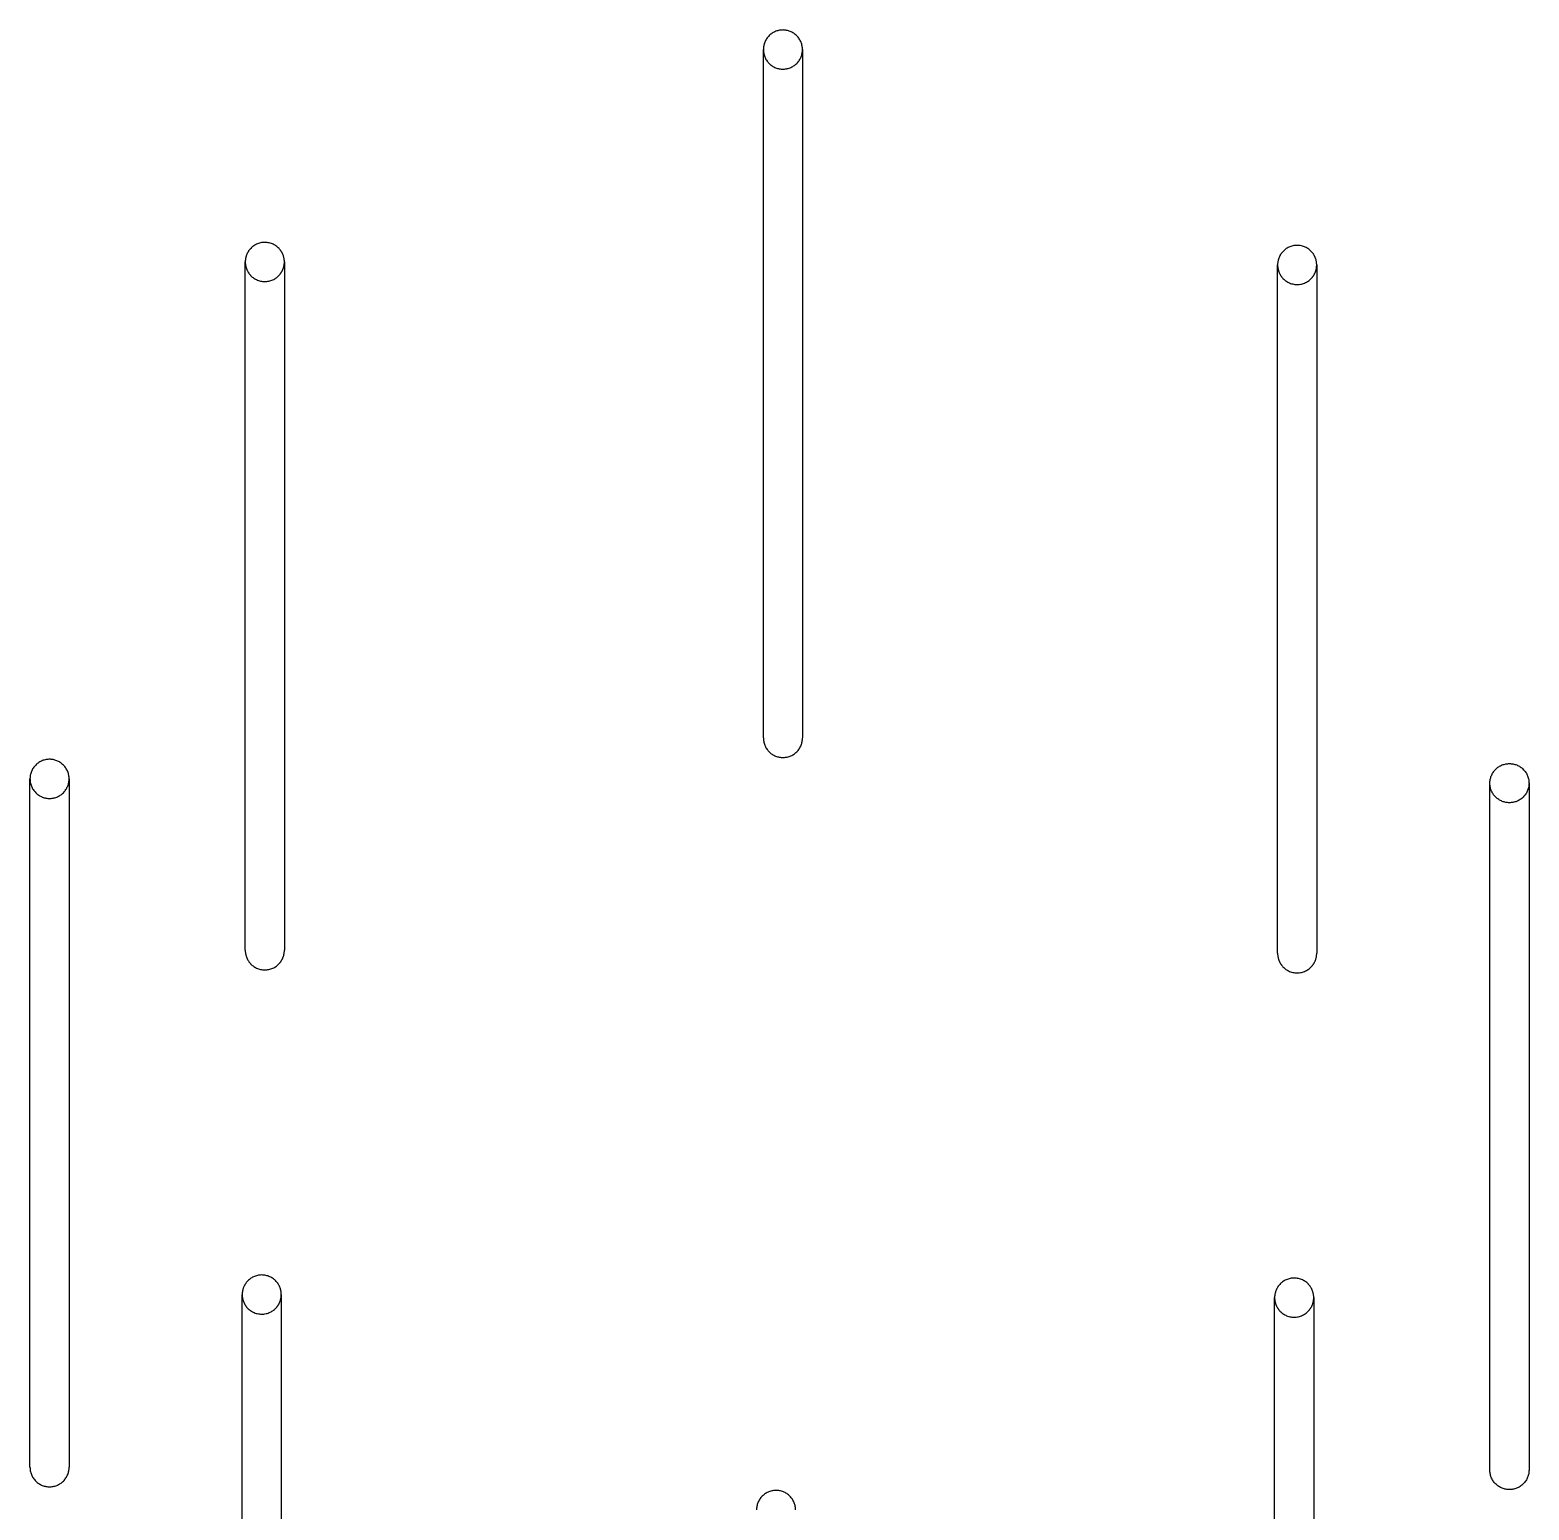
# Model space of a CAD drawing. Header units: centimetres. Extents: x 0 to 19.8, y 0 to 41.5.
# Drawn here: x 11.97 to 17.72, y 19.57 to 25.25 of the extents above; entities that cross this region are included whole.
import ezdxf

# ---------------------------------------------------------------- set-up
doc = ezdxf.new("R2010")
doc.units = ezdxf.units.CM
doc.layers.add('Make2D$Visible$Curves', color=7, linetype='Continuous', true_color=0x000000)

msp = doc.modelspace()

# ---------------------------------------------------------------- linework, layer by layer
at = {"layer": 'Make2D$Visible$Curves', "color": 18, "lineweight": -3, "true_color": 0x000000}
for points, weights, knots in [([(14.9316, 25.1703), (14.9316, 25.2449), (14.857, 25.2453), (14.782, 25.2456), (14.7816, 25.1706)], [0.998021399949, 0.708099445518, 1, 0.707106781187, 1], [0.2360187, 0.2360187, 0.2360187, 0.3534292, 0.3534292, 0.4712389, 0.4712389, 0.4712389]), ([(14.7816, 25.1706), (14.7812, 25.0956), (14.8562, 25.0953), (14.9312, 25.0949), (14.9316, 25.1699)], [1, 0.707106781187, 1, 0.707106781187, 1], [0, 0, 0, 0.1178097, 0.1178097, 0.2356194, 0.2356194, 0.2356194]), ([(12.945, 24.3562), (12.945, 24.3871), (12.9232, 24.4091), (12.8703, 24.4623), (12.8171, 24.4094), (12.795, 24.3874), (12.795, 24.3562)], [0.853555280099, 0.854079424516, 1, 0.707106781187, 1, 0.853027356671, 0.853555280099], [0.1769262, 0.1769262, 0.1769262, 0.2356194, 0.2356194, 0.3534292, 0.3534292, 0.4125456, 0.4125456, 0.4125456]), ([(16.9033, 24.3448), (16.9033, 24.3757), (16.8815, 24.3977), (16.8286, 24.4509), (16.7754, 24.398)], [0.853555280099, 0.854079424516, 1, 0.707106781187, 1], [0.2947359, 0.2947359, 0.2947359, 0.3534292, 0.3534292, 0.4712389, 0.4712389, 0.4712389]), ([(12.8168, 24.3033), (12.8697, 24.2501), (12.9229, 24.303), (12.945, 24.325), (12.945, 24.3562)], [1, 0.707106781187, 1, 0.853027356671, 0.853555280099], [0, 0, 0, 0.1178097, 0.1178097, 0.1769262, 0.1769262, 0.1769262]), ([(16.7533, 24.3448), (16.7533, 24.3139), (16.7751, 24.2919), (16.828, 24.2387), (16.8812, 24.2916), (16.9033, 24.3136), (16.9033, 24.3448)], [0.853555280099, 0.854079424516, 1, 0.707106781187, 1, 0.853027356671, 0.853555280099], [0.0591164, 0.0591164, 0.0591164, 0.1178097, 0.1178097, 0.2356194, 0.2356194, 0.2947359, 0.2947359, 0.2947359]), ([(14.7816, 22.5321), (14.7812, 22.4571), (14.8562, 22.4568), (14.9312, 22.4564), (14.9316, 22.5314)], [1, 0.707106781187, 1, 0.707106781187, 1], [0, 0, 0, 0.1178097, 0.1178097, 0.2356194, 0.2356194, 0.2356194]), ([(17.5674, 22.3586), (17.5676, 22.4336), (17.6426, 22.4334), (17.7174, 22.4332), (17.7174, 22.3584)], [1, 0.707106781187, 1, 0.707629514276, 0.998956399687], [0.1178097, 0.1178097, 0.1178097, 0.2356194, 0.2356194, 0.3532189, 0.3532189, 0.3532189]), ([(11.9695, 22.3749), (11.9695, 22.3), (12.0444, 22.2999), (12.1194, 22.2998), (12.1195, 22.3748)], [0.999522654795, 0.707345648596, 1, 0.707106781187, 1], [0.1179058, 0.1179058, 0.1179058, 0.2356194, 0.2356194, 0.3534292, 0.3534292, 0.3534292]), ([(12.8168, 21.6648), (12.8697, 21.6116), (12.9229, 21.6645), (12.945, 21.6865), (12.945, 21.7177)], [1, 0.707106781187, 1, 0.853027356671, 0.853555280099], [0, 0, 0, 0.1178097, 0.1178097, 0.1769262, 0.1769262, 0.1769262]), ([(16.7533, 21.7063), (16.7533, 21.6754), (16.7751, 21.6534), (16.828, 21.6002), (16.8812, 21.6531), (16.9033, 21.6751), (16.9033, 21.7063)], [0.853555280099, 0.854079424516, 1, 0.707106781187, 1, 0.853027356671, 0.853555280099], [0.0591164, 0.0591164, 0.0591164, 0.1178097, 0.1178097, 0.2356194, 0.2356194, 0.2947359, 0.2947359, 0.2947359]), ([(12.9332, 20.3983), (12.9332, 20.4292), (12.9114, 20.4512), (12.8585, 20.5044), (12.8054, 20.4515)], [0.853555280099, 0.854079424516, 1, 0.707106781187, 1], [0.2947359, 0.2947359, 0.2947359, 0.3534292, 0.3534292, 0.4712389, 0.4712389, 0.4712389]), ([(16.8701, 20.4394), (16.8172, 20.4926), (16.764, 20.4397), (16.7419, 20.4177), (16.7419, 20.3865)], [1, 0.707106781187, 1, 0.853027356671, 0.853555280099], [0, 0, 0, 0.1178097, 0.1178097, 0.1769262, 0.1769262, 0.1769262]), ([(12.7832, 20.3983), (12.7832, 20.3674), (12.805, 20.3454), (12.8579, 20.2922), (12.9111, 20.3451), (12.9332, 20.3671), (12.9332, 20.3983)], [0.853555280099, 0.854079424516, 1, 0.707106781187, 1, 0.853027356671, 0.853555280099], [0.0591164, 0.0591164, 0.0591164, 0.1178097, 0.1178097, 0.2356194, 0.2356194, 0.2947359, 0.2947359, 0.2947359]), ([(16.7419, 20.3865), (16.7419, 20.3556), (16.7637, 20.3337), (16.8166, 20.2805), (16.8698, 20.3333), (16.8919, 20.3553), (16.8919, 20.3865)], [0.853555280099, 0.854079424516, 1, 0.707106781187, 1, 0.853027356671, 0.853555280099], [0.1769262, 0.1769262, 0.1769262, 0.2356194, 0.2356194, 0.3534292, 0.3534292, 0.4125456, 0.4125456, 0.4125456]), ([(11.9695, 19.7364), (11.9695, 19.6614), (12.0444, 19.6614), (12.1194, 19.6613), (12.1195, 19.7363)], [0.999522654795, 0.707345648596, 1, 0.707106781187, 1], [0.1179058, 0.1179058, 0.1179058, 0.2356194, 0.2356194, 0.3534292, 0.3534292, 0.3534292]), ([(14.9053, 19.5725), (14.9053, 19.6471), (14.8306, 19.6475), (14.7556, 19.6478), (14.7553, 19.5728)], [0.998021399949, 0.708099445518, 1, 0.707106781187, 1], [0.0003993, 0.0003993, 0.0003993, 0.1178097, 0.1178097, 0.2356194, 0.2356194, 0.2356194])]:
    msp.add_rational_spline(points, weights, degree=2, knots=knots, dxfattribs=at)
for points in [[(14.7816, 22.5321), (14.7816, 23.8512), (14.7816, 25.1703)], [(14.9316, 25.1703), (14.9316, 23.851), (14.9316, 22.5318)], [(12.795, 21.7177), (12.795, 23.037), (12.795, 24.3562)], [(12.945, 24.3562), (12.945, 23.037), (12.945, 21.7177)], [(16.7533, 21.7063), (16.7533, 23.0256), (16.7533, 24.3448)], [(16.9033, 24.3448), (16.9033, 23.0256), (16.9033, 21.7063)], [(11.9695, 19.7364), (11.9695, 21.0556), (11.9695, 22.3749)], [(12.1195, 22.3749), (12.1195, 21.0556), (12.1195, 19.7364)], [(17.5674, 19.7255), (17.5674, 21.042), (17.5674, 22.3584)], [(17.7174, 22.3584), (17.7174, 21.042), (17.7174, 19.7255)], [(12.7832, 17.7598), (12.7832, 19.0791), (12.7832, 20.3983)], [(12.9332, 20.3983), (12.9332, 19.0791), (12.9332, 17.7598)], [(16.7419, 17.748), (16.7419, 19.0673), (16.7419, 20.3865)], [(16.8919, 20.3865), (16.8919, 19.0673), (16.8919, 17.748)]]:
    msp.add_open_spline(points, degree=2, dxfattribs=at)
for points, weights in [([(16.7754, 24.398), (16.7533, 24.376), (16.7533, 24.3448)], [1, 0.853027356671, 0.853555280099]), ([(12.795, 24.3562), (12.795, 24.3253), (12.8168, 24.3033)], [0.853555280099, 0.854079424516, 1]), ([(12.0446, 22.4499), (11.9696, 22.45), (11.9695, 22.375)], [1, 0.707106781187, 1]), ([(12.1195, 22.3749), (12.1195, 22.4498), (12.0446, 22.4499)], [0.999522654795, 0.707345648596, 1]), ([(17.6422, 22.2834), (17.5674, 22.2836), (17.5674, 22.3584)], [1, 0.707629514276, 0.998956399687]), ([(17.7174, 22.3582), (17.7172, 22.2832), (17.6422, 22.2834)], [1, 0.707106781187, 1]), ([(12.795, 21.7177), (12.795, 21.6868), (12.8168, 21.6648)], [0.853555280099, 0.854079424516, 1]), ([(12.8054, 20.4515), (12.7832, 20.4295), (12.7832, 20.3983)], [1, 0.853027356671, 0.853555280099]), ([(16.8919, 20.3865), (16.8919, 20.4175), (16.8701, 20.4394)], [0.853555280099, 0.854079424516, 1]), ([(17.6422, 19.6505), (17.5674, 19.6507), (17.5674, 19.7255)], [1, 0.707629514276, 0.998956399687]), ([(17.7174, 19.7253), (17.7172, 19.6503), (17.6422, 19.6505)], [1, 0.707106781187, 1])]:
    msp.add_rational_spline(points, weights, degree=2, dxfattribs=at)

doc.saveas('drawing.dxf')
